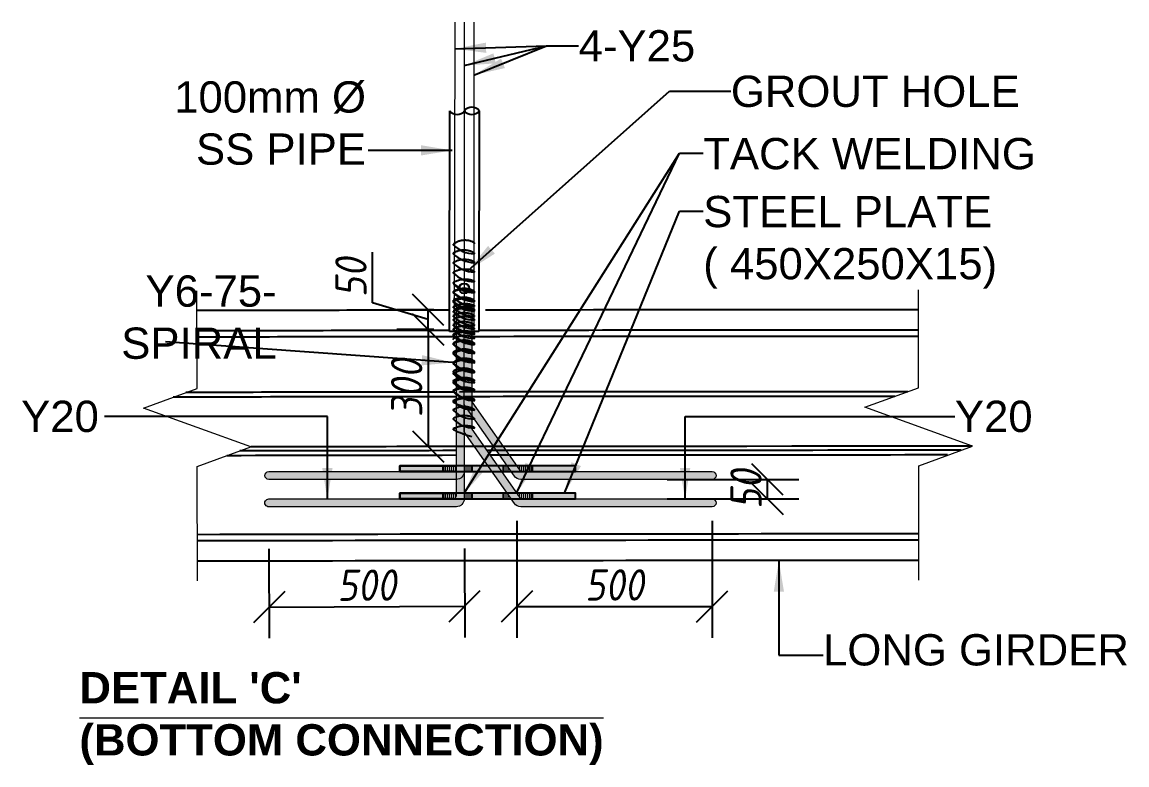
# Model space of a CAD drawing. Header units: millimetres. Extents: x 1231188 to 3899118, y -5478610 to -489530.
# Drawn here: x 2680919 to 2683745, y -3256459 to -3254558 of the extents above; entities that cross this region are included whole.
import ezdxf
from ezdxf.enums import TextEntityAlignment as Align

# ---------------------------------------------------------------- set-up
doc = ezdxf.new("R2010")
doc.units = ezdxf.units.MM
doc.header["$LTSCALE"] = 25
doc.header["$MEASUREMENT"] = 0
doc.header["$PDMODE"] = 3
doc.linetypes.add('DASHED2', pattern=[0.375, 0.25, -0.125])
doc.layers.get('0').update_dxf_attribs({"lineweight": 13})
doc.layers.get('Defpoints').update_dxf_attribs({"color": 230, "lineweight": 9})
for name, color, linetype in [('ARCH', 4, 'Continuous'), ('Deck', 7, 'Continuous'), ('hanger', 7, 'DASHED2'), ('Hatch 1', 14, 'Continuous'), ('Pipe', 7, 'Continuous'), ('Reinf', 1, 'Continuous'), ('Steel Plate', 2, 'Continuous')]:
    doc.layers.add(name, color=color, linetype=linetype)
for name, color, linetype, lineweight in [('CABLES', 8, 'Continuous', 15), ('DIM', 8, 'Continuous', 13), ('HATCH', 191, 'Continuous', 9), ('Rienft.', 1, 'Continuous', 25), ('text', 7, 'Continuous', 18)]:
    doc.layers.add(name, color=color, linetype=linetype, lineweight=lineweight)
doc.styles.add('ARIAL', font='arial.ttf', dxfattribs={"height": 400})
doc.styles.add('DIM', font='isocp3.shx', dxfattribs={"oblique": 10})
doc.dimstyles.new('dim_40', dxfattribs={"dimtxt": 80, "dimasz": 80, "dimexe": 80, "dimexo": 40, "dimgap": 15, "dimtad": 1, "dimdec": 0, "dimzin": 0, "dimdsep": 46, "dimtxsty": 'DIM', "dimblk": 'OBLIQUE', "dimcen": 40, "dimclrd": 5, "dimclre": 5, "dimclrt": 7, "dimadec": 0, "dimazin": 0, "dimtfac": 1, "dimtdec": 0, "dimtmove": 1, "dimatfit": 3, "dimfxl": 1, "dimtolj": 1, "dimtzin": 0, "dimarcsym": 0})
pattern_1 = [(90, (-8186942.42, -8209435.367), (-5, 9e-16), [])]
pattern_2 = [(90, (-8186942.42, -8209365.3645), (-5, 9e-16), [])]

# ---------------------------------------------------------------- blocks, each defined once
blk = doc.blocks.new('_Oblique')
at = {"color": 0, "linetype": 'ByBlock', "lineweight": -2}
blk.add_line((-0.5, -0.5), (0.5, 0.5), dxfattribs=at)
blk = doc.blocks.new('*D791')
at = {"layer": 'Defpoints', "color": 0, "linetype": 'ByBlock', "lineweight": -2, "ltscale": 100, "transparency": 16777216}
for p in [(2682050.3, -3255864.8), (2681550.3, -3255865.9), (2682051.1, -3256052.7)]:
    blk.add_point(p, dxfattribs=at)
at = {"layer": 'DIM', "color": 5, "linetype": 'ByBlock', "lineweight": -2, "ltscale": 100, "transparency": 16777216}
for p, q in [((2681550.5, -3255905.9), (2681551.4, -3256134.8)), ((2682050.5, -3255904.8), (2682051.4, -3256132.7)), ((2681551.1, -3256054.8), (2682051.1, -3256052.7))]:
    blk.add_line(p, q, dxfattribs=at)
at = {"layer": 'DIM', "color": 5, "linetype": 'ByBlock', "lineweight": -2, "ltscale": 100, "transparency": 16777216, "xscale": 80, "yscale": 80, "zscale": 80}
for p, rotation in [((2681551.1, -3256054.8), 180.2440863756709), ((2682051.1, -3256052.7), 0.2440863756708439)]:
    blk.add_blockref('_Oblique', p, dxfattribs=dict(at, rotation=rotation))
at = {"layer": 'DIM', "color": 7, "linetype": 'ByBlock', "ltscale": 100, "transparency": 16777216, "insert": (2681800.9, -3255998.8), "char_height": 80, "attachment_point": 5, "rotation": 0.2441, "style": 'DIM'}
blk.add_mtext('\\A1;500', dxfattribs=at)
blk = doc.blocks.new('*D792')
at = {"layer": 'Defpoints', "color": 0, "linetype": 'ByBlock', "lineweight": -2, "ltscale": 100, "transparency": 16777216}
for p in [(2682184.3, -3255794.6), (2682684.3, -3255794.6), (2682684.5, -3256053.2)]:
    blk.add_point(p, dxfattribs=at)
at = {"layer": 'DIM', "color": 5, "linetype": 'ByBlock', "lineweight": -2, "ltscale": 100, "transparency": 16777216}
for p, q in [((2682184.3, -3255834.6), (2682184.5, -3256133.5)), ((2682684.3, -3255834.6), (2682684.5, -3256133.2)), ((2682184.5, -3256053.5), (2682684.5, -3256053.2))]:
    blk.add_line(p, q, dxfattribs=at)
at = {"layer": 'DIM', "color": 5, "linetype": 'ByBlock', "lineweight": -2, "ltscale": 100, "transparency": 16777216, "xscale": 80, "yscale": 80, "zscale": 80}
for p, rotation in [((2682184.5, -3256053.5), 180.0357295678886), ((2682684.5, -3256053.2), 0.03572956788857778)]:
    blk.add_blockref('_Oblique', p, dxfattribs=dict(at, rotation=rotation))
at = {"layer": 'DIM', "color": 7, "linetype": 'ByBlock', "ltscale": 100, "transparency": 16777216, "insert": (2682434.4, -3255998.3), "char_height": 80, "attachment_point": 5, "rotation": 0.0357, "style": 'DIM'}
blk.add_mtext('\\A1;500', dxfattribs=at)
blk = doc.blocks.new('*D822')
at = {"layer": 'Defpoints', "color": 0, "linetype": 'ByBlock', "lineweight": -2, "ltscale": 100, "transparency": 16777216}
for p in [(2682012.5, -3255344.3), (2681957.9, -3255644.1), (2682025, -3255644.1)]:
    blk.add_point(p, dxfattribs=at)
at = {"layer": 'DIM', "color": 5, "linetype": 'ByBlock', "lineweight": -2, "ltscale": 100, "transparency": 16777216}
for p, q in [((2681972.5, -3255344.3), (2681877.9, -3255344.3)), ((2681957.9, -3255344.3), (2681957.9, -3255644.1)), ((2681985, -3255644.1), (2681877.9, -3255644.1))]:
    blk.add_line(p, q, dxfattribs=at)
at = {"layer": 'DIM', "color": 5, "linetype": 'ByBlock', "lineweight": -2, "ltscale": 100, "transparency": 16777216, "xscale": 80, "yscale": 80, "zscale": 80}
for p, rotation in [((2681957.9, -3255344.3), 90), ((2681957.9, -3255644.1), 270)]:
    blk.add_blockref('_Oblique', p, dxfattribs=dict(at, rotation=rotation))
at = {"layer": 'DIM', "color": 7, "linetype": 'ByBlock', "ltscale": 100, "transparency": 16777216, "insert": (2681902.9, -3255494.2), "char_height": 80, "attachment_point": 5, "rotation": 90, "style": 'DIM'}
blk.add_mtext('\\A1;300', dxfattribs=at)
blk = doc.blocks.new('*D823')
at = {"layer": 'Defpoints', "color": 0, "linetype": 'ByBlock', "lineweight": -2, "ltscale": 100, "transparency": 16777216}
for p in [(2681957.9, -3255294.3), (2682012.6, -3255294.3), (2682012.5, -3255344.3)]:
    blk.add_point(p, dxfattribs=at)
at = {"layer": 'DIM', "color": 5, "linetype": 'ByBlock', "lineweight": -2, "ltscale": 100, "transparency": 16777216}
for p, q in [((2681815.4, -3255276.6), (2681815.4, -3255146.5)), ((2681957.9, -3255319.3), (2681815.4, -3255276.6)), ((2681972.6, -3255294.3), (2681877.9, -3255294.3)), ((2681957.9, -3255344.3), (2681957.9, -3255294.3)), ((2681972.5, -3255344.3), (2681877.9, -3255344.3))]:
    blk.add_line(p, q, dxfattribs=at)
at = {"layer": 'DIM', "color": 5, "linetype": 'ByBlock', "lineweight": -2, "ltscale": 100, "transparency": 16777216, "xscale": 80, "yscale": 80, "zscale": 80}
for p, rotation in [((2681957.9, -3255294.3), 90), ((2681957.9, -3255344.3), 270)]:
    blk.add_blockref('_Oblique', p, dxfattribs=dict(at, rotation=rotation))
at = {"layer": 'DIM', "color": 7, "linetype": 'ByBlock', "ltscale": 100, "transparency": 16777216, "insert": (2681760.4, -3255211.5), "char_height": 80, "attachment_point": 5, "rotation": 90, "style": 'DIM'}
blk.add_mtext('\\A1;50', dxfattribs=at)
blk = doc.blocks.new('*D824')
at = {"layer": 'Defpoints', "color": 0, "linetype": 'ByBlock', "lineweight": -2, "ltscale": 100, "transparency": 16777216}
for p in [(2682528.8, -3255728.3), (2682825.9, -3255728.3), (2682528.8, -3255778.3)]:
    blk.add_point(p, dxfattribs=at)
at = {"layer": 'DIM', "color": 5, "linetype": 'ByBlock', "lineweight": -2, "ltscale": 100, "transparency": 16777216}
for p, q in [((2682568.8, -3255728.3), (2682905.9, -3255728.3)), ((2682825.9, -3255778.3), (2682825.9, -3255728.3)), ((2682568.8, -3255778.3), (2682905.9, -3255778.3))]:
    blk.add_line(p, q, dxfattribs=at)
at = {"layer": 'DIM', "color": 5, "linetype": 'ByBlock', "lineweight": -2, "ltscale": 100, "transparency": 16777216, "xscale": 80, "yscale": 80, "zscale": 80}
for p, rotation in [((2682825.9, -3255728.3), 90), ((2682825.9, -3255778.3), 270)]:
    blk.add_blockref('_Oblique', p, dxfattribs=dict(at, rotation=rotation))
at = {"layer": 'DIM', "color": 7, "linetype": 'ByBlock', "ltscale": 100, "transparency": 16777216, "insert": (2682770.9, -3255753.3), "char_height": 80, "attachment_point": 5, "rotation": 90, "style": 'DIM'}
blk.add_mtext('\\A1;50', dxfattribs=at)

msp = doc.modelspace()

# ---------------------------------------------------------------- hatches: boundary and pattern name
at = {"layer": 'HATCH', "ltscale": 100}
h = msp.add_hatch(dxfattribs=at)
h.set_pattern_fill('ANSI31', color=256, scale=40, angle=45, style=0)
h.set_pattern_definition(pattern_2)
h.paths.add_polyline_path([(2681995.07956, -3255693.33643), (2681995.07956, -3255708.33643), (2682020.18719, -3255708.33643, 0.4142135624), (2682030.16526, -3255698.31455), (2682030.15435, -3255693.33643)])
h.paths.add_polyline_path([(2682070.07956, -3255693.33643), (2682050.1544, -3255693.33643), (2682050.18726, -3255708.33643), (2682070.07956, -3255708.33643)])
h = msp.add_hatch(dxfattribs=at)
h.set_pattern_fill('ANSI31', color=256, scale=40, angle=45, style=0)
h.set_pattern_definition(pattern_2)
h.paths.add_polyline_path([(2682159.81909, -3255693.33643), (2682150.07956, -3255693.33643), (2682150.07956, -3255708.33643), (2682170.31689, -3255708.33643)])
h.paths.add_polyline_path([(2682184.22797, -3255693.33643), (2682191.73997, -3255704.07022, 0.2450316987), (2682199.94303, -3255708.33643), (2682225.07956, -3255708.33643), (2682225.07956, -3255693.33643)])
h = msp.add_hatch(dxfattribs=at)
h.set_pattern_fill('ANSI31', color=256, scale=40, angle=45, style=0)
h.set_pattern_definition(pattern_1)
h.paths.add_polyline_path([(2681995.07956, -3255763.33907), (2681995.07956, -3255778.33907), (2682020.18719, -3255778.33907, 0.4142135624), (2682030.16526, -3255768.31719), (2682030.15435, -3255763.33907)])
h.paths.add_polyline_path([(2682070.07956, -3255763.33907), (2682050.1544, -3255763.33907), (2682050.18726, -3255778.33907), (2682070.07956, -3255778.33907)])
h = msp.add_hatch(dxfattribs=at)
h.set_pattern_fill('ANSI31', color=256, scale=40, angle=45, style=0)
h.set_pattern_definition(pattern_1)
h.paths.add_polyline_path([(2682159.81909, -3255763.33907), (2682150.07956, -3255763.33907), (2682150.07956, -3255778.33907), (2682170.31689, -3255778.33907)])
h.paths.add_polyline_path([(2682184.22797, -3255763.33907), (2682191.73997, -3255774.07285, 0.2450316987), (2682199.94303, -3255778.33907), (2682225.07956, -3255778.33907), (2682225.07956, -3255763.33907)])
at = {"layer": 'Hatch 1', "ltscale": 100}
h = msp.add_hatch(color=256, dxfattribs=at)
edge = h.paths.add_edge_path()
edge.add_line((2682199.94303, -3255708.33643), (2682684.3097, -3255708.33643))
edge.add_arc((2682684.31986, -3255718.33643), 10, -89.94182344, 90.05817656, ccw=False)
edge.add_line((2682684.33001, -3255728.33642), (2682194.75232, -3255728.34171))
edge.add_arc((2682194.73201, -3255708.34173), 20, 215.00989041, 270.05817656, ccw=False)
edge.add_line((2682178.35095, -3255719.81608), (2682049.94397, -3255536.33894))
edge.add_line((2682049.94397, -3255536.33894), (2682049.94424, -3255542.21575))
edge.add_line((2682049.94424, -3255542.21575), (2682049.92399, -3255588.16158))
edge.add_line((2682049.92399, -3255588.16158), (2682050.18712, -3255708.27071))
edge.add_arc((2682030.18717, -3255708.31453), 20, -89.87447812, 0.12552188, ccw=False)
edge.add_line((2682030.23098, -3255728.31448), (2681550.23213, -3255728.33639))
edge.add_arc((2681550.21023, -3255718.33641), 10, 90.12552188, 270.12552188, ccw=False)
edge.add_line((2681550.18832, -3255708.33643), (2682020.18719, -3255708.33643))
edge.add_arc((2682020.16528, -3255698.33646), 10, 270.12552188, 360.12552188)
edge.add_line((2682030.16526, -3255698.31455), (2682029.93981, -3255542.21575))
edge.add_line((2682029.93981, -3255542.21575), (2682029.93981, -3255279.88874))
edge.add_line((2682029.93981, -3255279.88874), (2682069.93051, -3255279.88874))
edge.add_line((2682069.93051, -3255279.88874), (2682069.93051, -3255530.01855))
edge.add_line((2682069.93051, -3255530.01855), (2682191.73997, -3255704.07022))
edge.add_arc((2682199.93288, -3255698.33644), 10, 214.98612044, 270.05817656)
h = msp.add_hatch(color=256, dxfattribs=at)
edge = h.paths.add_edge_path()
edge.add_line((2682199.94303, -3255778.33907), (2682684.3097, -3255778.33907))
edge.add_arc((2682684.31986, -3255788.33906), 10, -89.94182344, 90.05817656, ccw=False)
edge.add_line((2682684.33001, -3255798.33906), (2682194.75232, -3255798.34435))
edge.add_arc((2682194.73201, -3255778.34436), 20, 215.00989041, 270.05817656, ccw=False)
edge.add_line((2682178.35095, -3255789.81872), (2682049.94397, -3255606.34157))
edge.add_line((2682049.94397, -3255606.34157), (2682049.94424, -3255612.21839))
edge.add_line((2682049.94424, -3255612.21839), (2682049.92399, -3255658.16422))
edge.add_line((2682049.92399, -3255658.16422), (2682050.18712, -3255778.27335))
edge.add_arc((2682030.18717, -3255778.31716), 20, -89.87447812, 0.12552188, ccw=False)
edge.add_line((2682030.23098, -3255798.31711), (2681550.23213, -3255798.33902))
edge.add_arc((2681550.21023, -3255788.33905), 10, 90.12552188, 270.12552188, ccw=False)
edge.add_line((2681550.18832, -3255778.33907), (2682020.18719, -3255778.33907))
edge.add_arc((2682020.16528, -3255768.33909), 10, 270.12552188, 360.12552188)
edge.add_line((2682030.16526, -3255768.31719), (2682029.93981, -3255612.21839))
edge.add_line((2682029.93981, -3255612.21839), (2682029.93981, -3255349.89138))
edge.add_line((2682029.93981, -3255349.89138), (2682069.93051, -3255349.89138))
edge.add_line((2682069.93051, -3255349.89138), (2682069.93051, -3255600.02119))
edge.add_line((2682069.93051, -3255600.02119), (2682191.73997, -3255774.07285))
edge.add_arc((2682199.93288, -3255768.33907), 10, 214.98612044, 270.05817656)
h = msp.add_hatch(color=256, dxfattribs=at)
h.paths.add_polyline_path([(2681885.07956, -3255693.33643), (2681885.07956, -3255708.33643), (2681995.07956, -3255708.33643), (2681995.07956, -3255693.33643)])
h.paths.add_polyline_path([(2682070.07956, -3255693.33643), (2682070.07956, -3255708.33643), (2682150.07956, -3255708.33643), (2682150.07956, -3255693.33643)])
h.paths.add_polyline_path([(2682335.07956, -3255708.33643), (2682335.07956, -3255693.33643), (2682225.07956, -3255693.33643), (2682225.07956, -3255708.33643)])
h = msp.add_hatch(color=256, dxfattribs=at)
h.paths.add_polyline_path([(2681885.07956, -3255763.33907), (2681885.07956, -3255778.33907), (2681995.07956, -3255778.33907), (2681995.07956, -3255763.33907)])
h.paths.add_polyline_path([(2682070.07956, -3255763.33907), (2682070.07956, -3255778.33907), (2682150.07956, -3255778.33907), (2682150.07956, -3255763.33907)])
h.paths.add_polyline_path([(2682335.07956, -3255778.33907), (2682335.07956, -3255763.33907), (2682225.07956, -3255763.33907), (2682225.07956, -3255778.33907)])

# ---------------------------------------------------------------- linework, layer by layer
at = {"layer": 'ARCH', "color": 21, "linetype": 'ByBlock', "ltscale": 100}
for points in [[(2681366.37484, -3255295.34309, -0.0000798764), (2682012.64387, -3255294.3116, -0.0001135623)], [(2682104.11108, -3255294.1818, -0.000380837), (2683211.9473, -3255293.50335)], [(2683213.09867, -3255935.78103, 0.0004613473), (2681367.52621, -3255937.61975)]]:
    msp.add_lwpolyline(points, format="xyb", dxfattribs=at)
at = {"layer": 'CABLES', "color": 7, "linetype": 'DASHED2', "ltscale": 900}
for p, q in [((2682026.17234, -3254558.0146), (2682024.77665, -3255349.29758)), ((2682050.03445, -3254558.07471), (2682049.93401, -3255348.09552)), ((2682075.03445, -3254558.07789), (2682074.93417, -3255346.90097))]:
    msp.add_line(p, q, dxfattribs=at)
at = {"layer": 'CABLES', "color": 1, "ltscale": 800}
for p, q in [((2682049.94397, -3255536.33894), (2682049.93503, -3255276.95033)), ((2682049.94397, -3255606.34157), (2682049.93503, -3255346.95297))]:
    msp.add_line(p, q, dxfattribs=at)
for points in [[(2682199.94303, -3255708.33643), (2682684.3097, -3255708.33643, -1), (2682684.33001, -3255728.33642), (2682194.75232, -3255728.34171, -0.2449217583), (2682178.35095, -3255719.81608), (2682049.94397, -3255536.33894), (2682049.94424, -3255542.21575), (2682049.92399, -3255588.16158), (2682050.18712, -3255708.27071, -0.4142135624), (2682030.23098, -3255728.31448), (2681550.23213, -3255728.33639, -1), (2681550.18832, -3255708.33643), (2682020.18719, -3255708.33643, 0.4142135624), (2682030.16526, -3255698.31455), (2682029.93981, -3255542.21575), (2682029.93981, -3255279.88874), (2682069.93051, -3255279.88874), (2682069.93051, -3255530.01855), (2682191.73997, -3255704.07022, 0.2450316987)], [(2682199.94303, -3255778.33907), (2682684.3097, -3255778.33907, -1), (2682684.33001, -3255798.33906), (2682194.75232, -3255798.34435, -0.2449217583), (2682178.35095, -3255789.81872), (2682049.94397, -3255606.34157), (2682049.94424, -3255612.21839), (2682049.92399, -3255658.16422), (2682050.18712, -3255778.27335, -0.4142135624), (2682030.23098, -3255798.31711), (2681550.23213, -3255798.33902, -1), (2681550.18832, -3255778.33907), (2682020.18719, -3255778.33907, 0.4142135624), (2682030.16526, -3255768.31719), (2682029.93981, -3255612.21839), (2682029.93981, -3255349.89138), (2682069.93051, -3255349.89138), (2682069.93051, -3255600.02119), (2682191.73997, -3255774.07285, 0.2450316987)]]:
    msp.add_lwpolyline(points, format="xyb", close=True, dxfattribs=at)
at = {"layer": 'Deck', "color": 8, "linetype": 'DASHED2', "ltscale": 2000}
msp.add_lwpolyline([(2683349.27749, -3255643.50251, 0.0004610593), (2681504.39583, -3255645.0883, 0.0004610593)], format="xyb", dxfattribs=at)
at = {"layer": 'hanger', "color": 7, "ltscale": 600}
msp.add_lwpolyline([(2682087.71761, -3255296.06107), (2682087.49876, -3255349.89396), (2682012.49491, -3255349.88443), (2682012.64387, -3255294.3116)], dxfattribs=at)
at = {"layer": 'HATCH', "linetype": 'Continuous', "ltscale": 100}
for points in [[(2681367.62217, -3255987.61966), (2681367.14238, -3255695.34254), (2681504.42004, -3255645.07944), (2681229.48059, -3255545.60678), (2681366.75867, -3255495.3429), (2681366.27888, -3255245.34318)], [(2683213.19463, -3255985.78094), (2683212.71484, -3255693.50382), (2683349.99251, -3255643.24071), (2683075.05305, -3255543.76806), (2683212.33113, -3255493.50417), (2683211.85134, -3255243.50446)]]:
    msp.add_lwpolyline(points, dxfattribs=at)
at = {"layer": 'Pipe', "color": 3}
for points in [[(2682012.64387, -3255294.3116), (2682013.32357, -3254785.04567)], [(2682088.32352, -3254785.13461), (2682087.71761, -3255296.06107)]]:
    msp.add_lwpolyline(points, dxfattribs=at)
msp.add_circle((2682049.94783, -3255239.42071), 12.90071, dxfattribs=at)
at = {"layer": 'Pipe', "color": 3, "linetype": 'ByBlock', "ltscale": 100}
for centre, start, end in [((2682032.09023, -3254771.00541), 216.80195066, 323.06215536), ((2682069.55685, -3254799.17486), 36.80195066, 143.06215536), ((2682069.59021, -3254771.04988), 216.80195066, 323.06215536)]:
    msp.add_arc(centre, 23.4375, start, end, dxfattribs=at)
at = {"layer": 'Reinf'}
for points in [[(2682022.35171, -3255128.40359, 0.1930172696), (2682075.6769, -3255150.76777)], [(2682022.3301, -3255228.34352, 0.1930172696), (2682075.65529, -3255250.7077)], [(2682022.3301, -3255298.34615, 0.1930172696), (2682075.65529, -3255320.71034)], [(2682022.3085, -3255360.73813, 0.1930172696), (2682075.63369, -3255383.10231)], [(2682022.3085, -3255430.74077, 0.1930172696), (2682075.63369, -3255453.10495)]]:
    msp.add_lwpolyline(points, format="xyb", dxfattribs=at)
at = {"layer": 'Reinf', "color": 7, "ltscale": 150}
for points in [[(2681366.47462, -3255347.34299, -0.0001614031), (2682012.50449, -3255346.31182, -0.0001226309)], [(2682087.5137, -3255346.21911, -0.0002809274), (2683211.95118, -3255345.50335)], [(2681366.50533, -3255363.34296, -0.0001648756), (2682026.42382, -3255362.2942, -0.0001254215)], [(2682069.93051, -3255362.24035, -0.0002853252), (2683211.95238, -3255361.50335)], [(2683212.96817, -3255867.78104, 0.0004613159), (2681367.39572, -3255869.61988)], [(2683212.99887, -3255883.78104, 0.0004613233), (2681367.42642, -3255885.61985)]]:
    msp.add_lwpolyline(points, format="xyb", dxfattribs=at)
at = {"layer": 'Reinf', "color": 7, "linetype": 'ByBlock', "ltscale": 100}
for points in [[(2682029.93981, -3255516.60816, 0.0001811135), (2681305.36447, -3255517.82216)], [(2682024.60307, -3255504.61517, 0.0001715399), (2681338.32023, -3255505.75553)], [(2683184.32547, -3255503.75835, 0.0002865426), (2682037.94807, -3255504.59766, 0.0002781499)], [(2683151.53598, -3255515.7641, 0.0002762509), (2682046.34601, -3255516.58674, 0.0002658151)], [(2682030.02733, -3255666.6133, 0.0001645621), (2681443.04514, -3255667.55136)], [(2682030.00104, -3255654.61332, 0.0001563482), (2681475.98888, -3255655.48928)], [(2683321.30082, -3255653.74594, 0.0003033), (2682108.06342, -3255654.50872, 0.000260644)], [(2683286.44389, -3255665.74732, 0.0002924919), (2682116.45435, -3255666.49839, 0.0002477891)]]:
    msp.add_lwpolyline(points, format="xyb", dxfattribs=at)
at = {"layer": 'Reinf'}
for centre, radius, start, end in [((2682022.60522, -3255127.60389), 0.83892, 111.92353881, 252.41091972), ((2682022.60522, -3255127.60389), 0.83892, 111.92353881, 252.41091972), ((2682075.42455, -3255123.91851), 0.83892, 287.57451217, 68.06189313), ((2682022.60235, -3255150.17272), 0.83892, 111.92353904, 252.41091983), ((2682022.60235, -3255150.17272), 0.83892, 111.92353904, 252.41091983), ((2682076.90037, -3255095.65893), 77.68816, 225.39736103, 269.09379238), ((2682075.42359, -3255149.96801), 0.83892, 287.57451217, 68.06189313), ((2682022.59928, -3255174.3372), 0.83892, 111.92353904, 252.41091983), ((2682022.59928, -3255174.3372), 0.83892, 111.92353904, 252.41091983), ((2682076.8973, -3255119.82342), 77.68816, 225.39736107, 269.09379238), ((2682075.41837, -3255172.53762), 0.83892, 287.57451217, 68.06189313), ((2682022.59611, -3255199.2973), 0.83892, 111.92353904, 252.41091983), ((2682022.59611, -3255199.2973), 0.83892, 111.92353904, 252.41091983), ((2682076.89412, -3255144.78351), 77.68816, 225.39736107, 269.09379238), ((2682075.4153, -3255196.7021), 0.83892, 287.57451217, 68.06189313), ((2682022.5928, -3255225.33112), 0.83892, 111.92353904, 252.41091983), ((2682022.5928, -3255225.33112), 0.83892, 111.92353904, 252.41091983), ((2682076.89081, -3255170.81733), 77.68816, 225.39736107, 269.09379238), ((2682075.41213, -3255221.6622), 0.83892, 287.57451217, 68.06189313), ((2682022.58075, -3255250.11265), 0.83892, 111.92353904, 252.41091983), ((2682022.58075, -3255250.11265), 0.83892, 111.92353904, 252.41091983), ((2682022.58696, -3255271.24245), 0.83892, 111.92353904, 252.41091983), ((2682022.58696, -3255271.24245), 0.83892, 111.92353904, 252.41091983), ((2682022.58986, -3255248.42188), 0.83892, 111.92353904, 252.41091983), ((2682022.58986, -3255248.42188), 0.83892, 111.92353904, 252.41091983), ((2682076.87252, -3255207.17549), 77.68816, 225.39736107, 269.09379238), ((2682076.87876, -3255195.59886), 77.68816, 225.39736103, 269.09379238), ((2682076.88797, -3255193.90789), 77.68837, 225.39741784, 269.09372962), ((2682075.40199, -3255249.90794), 0.83892, 287.57451217, 68.06189313), ((2682075.40588, -3255270.78678), 0.83892, 287.57451217, 68.06189313), ((2682075.40882, -3255247.69602), 0.83892, 287.57451217, 68.06189313), ((2682022.57119, -3255287.7231), 0.83892, 111.92353904, 252.41091983), ((2682022.57119, -3255287.7231), 0.83892, 111.92353904, 252.41091983), ((2682022.5745, -3255299.23723), 0.83892, 111.92353904, 252.41091983), ((2682022.5745, -3255299.23723), 0.83892, 111.92353904, 252.41091983), ((2682022.57767, -3255274.27713), 0.83892, 111.92353904, 252.41091983), ((2682022.57767, -3255274.27713), 0.83892, 111.92353904, 252.41091983), ((2682076.86921, -3255233.20931), 77.68816, 225.39736107, 269.09379238), ((2682076.87569, -3255219.76335), 77.68816, 225.39736107, 269.09379238), ((2682076.88506, -3255216.72846), 77.68837, 225.39741784, 269.09372962), ((2682075.39052, -3255284.05418), 0.83892, 287.57451217, 68.06189313), ((2682075.39369, -3255296.64203), 0.83892, 287.57451217, 68.06189313), ((2682075.39677, -3255272.47755), 0.83892, 287.57451217, 68.06189313), ((2682075.40295, -3255293.86108), 0.83892, 287.57451217, 68.06189313), ((2682075.40298, -3255293.60735), 0.83892, 287.57451217, 68.06189313), ((2682022.56826, -3255310.81385), 0.83892, 111.92353904, 252.41091983), ((2682022.56826, -3255310.81385), 0.83892, 111.92353904, 252.41091983), ((2682022.58075, -3255320.11528), 0.83892, 111.92353904, 252.41091983), ((2682022.58075, -3255320.11528), 0.83892, 111.92353904, 252.41091983), ((2682076.86636, -3255256.29987), 77.68837, 225.39741784, 269.09372962), ((2682076.87876, -3255265.6015), 77.68816, 225.39736103, 269.09379238), ((2682075.38721, -3255310.08799), 0.83892, 287.57451217, 68.06189313), ((2682075.40199, -3255319.91057), 0.83892, 287.57451217, 68.06189313), ((2682022.56535, -3255333.63443), 0.83892, 111.92353904, 252.41091983), ((2682022.56535, -3255333.63443), 0.83892, 111.92353904, 252.41091983), ((2682022.57767, -3255344.27977), 0.83892, 111.92353904, 252.41091983), ((2682022.57767, -3255344.27977), 0.83892, 111.92353904, 252.41091983), ((2682076.86346, -3255279.12044), 77.68837, 225.39741784, 269.09372962), ((2682076.87252, -3255277.17813), 77.68816, 225.39736107, 269.09379238), ((2682076.87569, -3255289.76598), 77.68816, 225.39736107, 269.09379238), ((2682075.38134, -3255356.25306), 0.83892, 287.57451217, 68.06189313), ((2682075.38137, -3255355.99933), 0.83892, 287.57451217, 68.06189313), ((2682075.38428, -3255333.17876), 0.83892, 287.57451217, 68.06189313), ((2682075.39052, -3255354.05681), 0.83892, 287.57451217, 68.06189313), ((2682075.39677, -3255342.48018), 0.83892, 287.57451217, 68.06189313), ((2682022.55914, -3255382.50726), 0.83892, 111.92353904, 252.41091983), ((2682022.55914, -3255382.50726), 0.83892, 111.92353904, 252.41091983), ((2682022.56201, -3255359.93843), 0.83892, 111.92353881, 252.41091972), ((2682022.56201, -3255359.93843), 0.83892, 111.92353881, 252.41091972), ((2682022.56826, -3255380.81649), 0.83892, 111.92353904, 252.41091983), ((2682022.56826, -3255380.81649), 0.83892, 111.92353904, 252.41091983), ((2682022.57119, -3255357.72573), 0.83892, 111.92353904, 252.41091983), ((2682022.57119, -3255357.72573), 0.83892, 111.92353904, 252.41091983), ((2682022.5745, -3255369.23986), 0.83892, 111.92353904, 252.41091983), ((2682022.5745, -3255369.23986), 0.83892, 111.92353904, 252.41091983), ((2682076.85716, -3255327.99348), 77.68816, 225.39736103, 269.09379238), ((2682076.86636, -3255326.3025), 77.68837, 225.39741784, 269.09372962), ((2682076.86921, -3255303.21195), 77.68816, 225.39736107, 269.09379238), ((2682075.38038, -3255382.30255), 0.83892, 287.57451217, 68.06189313), ((2682075.38721, -3255380.09063), 0.83892, 287.57451217, 68.06189313), ((2682075.39369, -3255366.64467), 0.83892, 287.57451217, 68.06189313), ((2682022.55607, -3255406.67175), 0.83892, 111.92353904, 252.41091983), ((2682022.55607, -3255406.67175), 0.83892, 111.92353904, 252.41091983), ((2682022.56535, -3255403.63706), 0.83892, 111.92353904, 252.41091983), ((2682022.56535, -3255403.63706), 0.83892, 111.92353904, 252.41091983), ((2682076.85409, -3255352.15796), 77.68816, 225.39736107, 269.09379238), ((2682076.86346, -3255349.12308), 77.68837, 225.39741784, 269.09372962), ((2682075.37516, -3255404.87216), 0.83892, 287.57451217, 68.06189313), ((2682075.38428, -3255403.18139), 0.83892, 287.57451217, 68.06189313), ((2682022.5529, -3255431.63184), 0.83892, 111.92353904, 252.41091983), ((2682022.5529, -3255431.63184), 0.83892, 111.92353904, 252.41091983), ((2682022.56201, -3255429.94107), 0.83892, 111.92353881, 252.41091972), ((2682022.56201, -3255429.94107), 0.83892, 111.92353881, 252.41091972), ((2682076.85091, -3255377.11806), 77.68816, 225.39736107, 269.09379238), ((2682075.37209, -3255429.03665), 0.83892, 287.57451217, 68.06189313), ((2682075.38134, -3255426.25569), 0.83892, 287.57451217, 68.06189313), ((2682075.38137, -3255426.00196), 0.83892, 287.57451217, 68.06189313), ((2682022.54959, -3255457.66566), 0.83892, 111.92353904, 252.41091983), ((2682022.54959, -3255457.66566), 0.83892, 111.92353904, 252.41091983), ((2682022.55914, -3255452.5099), 0.83892, 111.92353904, 252.41091983), ((2682022.55914, -3255452.5099), 0.83892, 111.92353904, 252.41091983), ((2682076.8476, -3255403.15188), 77.68816, 225.39736107, 269.09379238), ((2682076.85716, -3255397.99611), 77.68816, 225.39736103, 269.09379238), ((2682075.36892, -3255453.99674), 0.83892, 287.57451217, 68.06189313), ((2682075.38038, -3255452.30519), 0.83892, 287.57451217, 68.06189313), ((2682022.54665, -3255480.75642), 0.83892, 111.92353904, 252.41091983), ((2682022.54665, -3255480.75642), 0.83892, 111.92353904, 252.41091983), ((2682022.55607, -3255476.67438), 0.83892, 111.92353904, 252.41091983), ((2682022.55607, -3255476.67438), 0.83892, 111.92353904, 252.41091983), ((2682076.84476, -3255426.24244), 77.68837, 225.39741784, 269.09372962), ((2682076.85409, -3255422.1606), 77.68816, 225.39736107, 269.09379238), ((2682075.36561, -3255480.03056), 0.83892, 287.57451217, 68.06189313), ((2682075.37516, -3255474.8748), 0.83892, 287.57451217, 68.06189313), ((2682022.54375, -3255503.57699), 0.83892, 111.92353904, 252.41091983), ((2682022.54375, -3255503.57699), 0.83892, 111.92353904, 252.41091983), ((2682022.5529, -3255501.63448), 0.83892, 111.92353904, 252.41091983), ((2682022.5529, -3255501.63448), 0.83892, 111.92353904, 252.41091983), ((2682076.84186, -3255449.06301), 77.68837, 225.39741784, 269.09372962), ((2682076.85091, -3255447.12069), 77.68816, 225.39736107, 269.09379238), ((2682075.35977, -3255525.94189), 0.83892, 287.57451217, 68.06189313), ((2682075.36267, -3255503.12132), 0.83892, 287.57451217, 68.06189313), ((2682075.36892, -3255523.99938), 0.83892, 287.57451217, 68.06189313), ((2682075.37209, -3255499.03928), 0.83892, 287.57451217, 68.06189313), ((2682022.54041, -3255529.881), 0.83892, 111.92353904, 252.41091983), ((2682022.54041, -3255529.881), 0.83892, 111.92353904, 252.41091983), ((2682022.54665, -3255550.75906), 0.83892, 111.92353904, 252.41091983), ((2682022.54665, -3255550.75906), 0.83892, 111.92353904, 252.41091983), ((2682022.54959, -3255527.6683), 0.83892, 111.92353904, 252.41091983), ((2682022.54959, -3255527.6683), 0.83892, 111.92353904, 252.41091983), ((2682114.31077, -3255353.26364), 199.86297, 242.584828, 257.0381913), ((2682076.84476, -3255496.24507), 77.68837, 225.39741784, 269.09372962), ((2682076.8476, -3255473.15451), 77.68816, 225.39736107, 269.09379238), ((2682075.36561, -3255550.0332), 0.83892, 287.57451217, 68.06189313), ((2682022.54375, -3255573.57963), 0.83892, 111.92353904, 252.41091983), ((2682022.54375, -3255573.57963), 0.83892, 111.92353904, 252.41091983), ((2682076.84186, -3255519.06564), 77.68837, 225.39741784, 269.09372962), ((2682075.36267, -3255573.12396), 0.83892, 287.57451217, 68.06189313), ((2682022.54041, -3255599.88364), 0.83892, 111.92353904, 252.41091983), ((2682022.54041, -3255599.88364), 0.83892, 111.92353904, 252.41091983), ((2682114.31077, -3255423.26627), 199.86297, 242.584828, 257.0381913), ((2682075.35977, -3255595.94453), 0.83892, 287.57451217, 68.06189313)]:
    msp.add_arc(centre, radius, start, end, dxfattribs=at)
at = {"layer": 'Rienft.', "color": 2}
for points in [[(2682030.15435, -3255693.33643), (2681995.07956, -3255693.33643), (2681995.07956, -3255708.33643), (2682020.18719, -3255708.33643)], [(2682050.18726, -3255708.33643), (2682070.07956, -3255708.33643), (2682070.07956, -3255693.33643), (2682050.1544, -3255693.33643)], [(2682159.81909, -3255693.33643), (2682150.07956, -3255693.33643), (2682150.07956, -3255708.33643), (2682170.31689, -3255708.33643)], [(2682199.92273, -3255708.33643), (2682225.07956, -3255708.33643), (2682225.07956, -3255693.33643), (2682184.22797, -3255693.33643)], [(2682030.15435, -3255763.33907), (2681995.07956, -3255763.33907), (2681995.07956, -3255778.33907), (2682020.18719, -3255778.33907)], [(2682050.18726, -3255778.33907), (2682070.07956, -3255778.33907), (2682070.07956, -3255763.33907), (2682050.1544, -3255763.33907)], [(2682159.81909, -3255763.33907), (2682150.07956, -3255763.33907), (2682150.07956, -3255778.33907), (2682170.31689, -3255778.33907)], [(2682199.92273, -3255778.33907), (2682225.07956, -3255778.33907), (2682225.07956, -3255763.33907), (2682184.22797, -3255763.33907)]]:
    msp.add_lwpolyline(points, dxfattribs=at)
at = {"layer": 'Rienft.', "color": 7, "linetype": 'DASHED2', "ltscale": 150}
for centre, radius, start, end in [((2682051.62483, -3255162.83231), 46.4424, 58.72103455, 129.1679864), ((2682049.17667, -3255192.022), 50.39887, 58.19682746, 122.24189841), ((2682050.64413, -3255221.22531), 55.46406, 63.10718837, 120.74962641), ((2682051.53085, -3255249.22435), 58.53607, 65.58241569, 119.97732711), ((2682049.15506, -3255291.96193), 50.39887, 58.19682746, 122.24189841), ((2682049.60373, -3255291.78036), 51.91167, 59.7924647, 121.76356873), ((2682052.93967, -3255280.07241), 63.42287, 68.94467858, 118.90922507), ((2682050.62253, -3255321.16524), 55.46406, 63.10718837, 120.74962641), ((2682049.36872, -3255313.90025), 51.19403, 59.02127591, 121.95551959), ((2682052.91806, -3255342.46438), 63.42287, 68.94467858, 118.90922507), ((2682051.50925, -3255349.16428), 58.53607, 65.58241569, 119.97732711), ((2682051.60323, -3255332.77488), 46.4424, 58.72103455, 129.1679864), ((2682053.34269, -3255353.81129), 64.95691, 69.85242417, 118.57785225), ((2682049.34712, -3255376.29223), 51.19403, 59.02127591, 121.95551959), ((2682049.58213, -3255354.17234), 51.91167, 59.7924647, 121.76356873), ((2682049.15506, -3255361.96456), 50.39887, 58.19682746, 122.24189841), ((2682051.58162, -3255395.16686), 46.4424, 58.72103455, 129.1679864), ((2682053.32108, -3255416.20326), 64.95691, 69.85242417, 118.57785225), ((2682052.91806, -3255412.46702), 63.42287, 68.94467858, 118.90922507), ((2682050.62253, -3255391.16788), 55.46406, 63.10718837, 120.74962641), ((2682049.13346, -3255424.35654), 50.39887, 58.19682746, 122.24189841), ((2682049.58213, -3255424.17498), 51.91167, 59.7924647, 121.76356873), ((2682051.50925, -3255419.16692), 58.53607, 65.58241569, 119.97732711), ((2682050.60092, -3255453.55985), 55.46406, 63.10718837, 120.74962641), ((2682049.34712, -3255446.29486), 51.19403, 59.02127591, 121.95551959), ((2682051.48764, -3255481.5589), 58.53607, 65.58241569, 119.97732711), ((2682051.58162, -3255465.16949), 46.4424, 58.72103455, 129.1679864), ((2682053.32108, -3255486.2059), 64.95691, 69.85242417, 118.57785225), ((2682052.89646, -3255512.40695), 63.42287, 68.94467858, 118.90922507), ((2682050.60092, -3255523.56249), 55.46406, 63.10718837, 120.74962641), ((2682049.13346, -3255494.35918), 50.39887, 58.19682746, 122.24189841), ((2682049.32552, -3255546.23479), 51.19403, 59.02127591, 121.95551959), ((2682049.56052, -3255524.11491), 51.91167, 59.7924647, 121.76356873), ((2682051.48764, -3255551.56153), 58.53607, 65.58241569, 119.97732711), ((2682053.29948, -3255586.14583), 64.95691, 69.85242417, 118.57785225), ((2682052.89646, -3255582.40959), 63.42287, 68.94467858, 118.90922507), ((2682049.56052, -3255594.11754), 51.91167, 59.7924647, 121.76356873), ((2682049.32552, -3255616.23743), 51.19403, 59.02127591, 121.95551959), ((2682053.29948, -3255656.14847), 64.95691, 69.85242417, 118.57785225)]:
    msp.add_arc(centre, radius, start, end, dxfattribs=at)
at = {"layer": 'Steel Plate', "color": 8, "linetype": 'DASHED2', "ltscale": 100}
for points in [[(2681885.07956, -3255708.33643), (2682335.07956, -3255708.33643), (2682335.07956, -3255693.33643), (2681885.07956, -3255693.33643)], [(2681885.07956, -3255778.33907), (2682335.07956, -3255778.33907), (2682335.07956, -3255763.33907), (2681885.07956, -3255763.33907)]]:
    msp.add_lwpolyline(points, close=True, dxfattribs=at)
at = {"layer": 'Steel Plate', "color": 4}
for points in [[(2682020.18719, -3255708.33643), (2681885.07956, -3255708.33643), (2681885.07956, -3255693.33643), (2682030.15435, -3255693.33643)], [(2682159.81909, -3255693.33643), (2682050.1544, -3255693.33643)], [(2682199.92273, -3255708.33643), (2682335.07956, -3255708.33643), (2682335.07956, -3255693.33643), (2682184.22797, -3255693.33643)], [(2682050.18726, -3255708.33643), (2682170.31689, -3255708.33643)], [(2682020.18719, -3255778.33907), (2681885.07956, -3255778.33907), (2681885.07956, -3255763.33907), (2682030.15435, -3255763.33907)], [(2682159.81909, -3255763.33907), (2682050.1544, -3255763.33907)], [(2682050.18726, -3255778.33907), (2682170.31689, -3255778.33907)], [(2682199.92273, -3255778.33907), (2682335.07956, -3255778.33907), (2682335.07956, -3255763.33907), (2682184.22797, -3255763.33907)]]:
    msp.add_lwpolyline(points, dxfattribs=at)

# ---------------------------------------------------------------- texts
at = {"layer": 'text', "style": 'ARIAL'}
for s, p in [('4-Y25', (2682342.72069, -3254618.72028)), ('GROUT HOLE', (2682732.07542, -3254735.08324)), ('Y20', (2683305.05032, -3255566.86324))]:
    msp.add_text(s, height=80, dxfattribs=at).set_placement(p, align=Align.MIDDLE_LEFT)
msp.add_text('Y20', height=80, dxfattribs=at).set_placement((2681115.66881, -3255566.86324), align=Align.MIDDLE_RIGHT)
at = {"layer": 'text', "linetype": 'ByBlock', "ltscale": 100, "char_height": 80, "style": 'ARIAL'}
for s, insert, width, attachment_point in [('100mm %%C SS PIPE', (2681798.88586, -3254709.57554), 564.8941314, 3), ('TACK WELDING', (2682661.38961, -3254854.60177), 1046.1388392, 1), ('STEEL PLATE ( 450X250X15)', (2682661.38961, -3255002.83587), 757.6762792, 1), ('Y6-75- SPIRAL', (2681570.34964, -3255313.52202), 663.5775217, 6), ('LONG GIRDER', (2682967.87852, -3256124.25477), 780.8496098, 1)]:
    msp.add_mtext(s, dxfattribs=dict(at, insert=insert, width=width, attachment_point=attachment_point))
at = {"layer": 'text', "insert": (2681065.91581, -3256221.28754), "char_height": 80, "width": 2307.8616286, "attachment_point": 1, "style": 'ARIAL'}
msp.add_mtext("{\\fArial|b1|i0|c0|p34;DETAIL 'C'\\P\\O(BOTTOM CONNECTION)\\o }", dxfattribs=at)

# ---------------------------------------------------------------- dimensions: what is measured, and where the dimension line sits
at = {"layer": 'DIM', "linetype": 'ByBlock', "ltscale": 100}
for base, p1, p2, angle, picture, middle in [((2681957.88207, -3255294.3116), (2682012.49291, -3255344.31183), (2682012.64387, -3255294.3116), 90, '*D823', (2681760.38207, -3255261.56171)), ((2681957.88207, -3255644.05313), (2682012.49291, -3255344.31183), (2682024.97732, -3255644.05313), 90, '*D822', (2681902.88207, -3255494.18248)), ((2682684.48309, -3256053.16085), (2682184.32213, -3255794.64098), (2682684.32187, -3255794.62511), 0.03572958, '*D792', (2682434.44902, -3255998.31676)), ((2682051.08465, -3256052.71957), (2681550.28523, -3255865.88168), (2682050.28403, -3255864.7863), 0.24408635, '*D791', (2681800.85315, -3255998.78509))]:
    dim = msp.add_linear_dim(base=base, p1=p1, p2=p2, angle=angle, dimstyle='dim_40', dxfattribs=at)
    dim.commit()
    dim.dimension.update_dxf_attribs({"geometry": picture, "text_midpoint": middle})
dim = msp.add_linear_dim(base=(2682825.85257, -3255728.33907), p1=(2682528.83758, -3255778.33907), p2=(2682528.83758, -3255728.33907), angle=90, dimstyle='dim_40', dxfattribs=at)
dim.commit()
dim.dimension.update_dxf_attribs({"geometry": '*D824', "text_midpoint": (2682825.85257, -3255753.33907), "dimtype": 160})

# ---------------------------------------------------------------- leaders
at = {"layer": 'text'}
for points, override in [([(2682025.98566, -3254626.30235), (2682260.45173, -3254618.72028), (2682342.72069, -3254618.72028)], {"dimasz": 80, "dimgap": 20, "dimtad": 0}), ([(2682050.06833, -3254669.51279), (2682260.45173, -3254618.72028), (2682342.72069, -3254618.72028)], {"dimasz": 80, "dimgap": 20, "dimtad": 0}), ([(2682075.01247, -3254693.41265), (2682260.45173, -3254618.72028), (2682342.72069, -3254618.72028)], {"dimasz": 80, "dimgap": 20, "dimtad": 0}), ([(2682060.07449, -3255193.88031), (2682575.45464, -3254735.08324), (2682732.07542, -3254735.08324)], {"dimgap": 20, "dimtad": 0}), ([(2682019.32404, -3254886.2717), (2681804.59291, -3254886.2717)], {"dimgap": 15, "dimtad": 0}), ([(2682050.15504, -3255763.63279), (2682600.54936, -3254893.41351), (2682661.38961, -3254893.3218)], {"dimgap": 20, "dimtad": 0}), ([(2682184.22797, -3255763.33907), (2682600.59891, -3254893.3218), (2682661.38961, -3254893.3218)], {"dimgap": 20, "dimtad": 0}), ([(2682306.38771, -3255763.33907), (2682600.59891, -3255041.55589), (2682661.38961, -3255041.55589)], {"dimgap": 20, "dimtad": 0}), ([(2682021.26619, -3255429.12028), (2681286.36258, -3255376.61133)], {"dimgap": 15, "dimtad": 0}), ([(2681700.09621, -3255779.28443), (2681700.09621, -3255566.86324), (2681130.06861, -3255566.86324)], {"dimgap": 15, "dimtad": 0}), ([(2682615.03705, -3255779.28443), (2682615.03705, -3255566.86324), (2683305.05032, -3255566.86324)], {"dimgap": 15, "dimtad": 0}), ([(2682854.89604, -3255935.87154), (2682854.89604, -3256178.18864), (2682967.87852, -3256178.18864)], {"dimgap": 20, "dimtad": 0})]:
    msp.add_leader(points, dimstyle='dim_40', override=override, dxfattribs=at)

doc.saveas('drawing.dxf')
